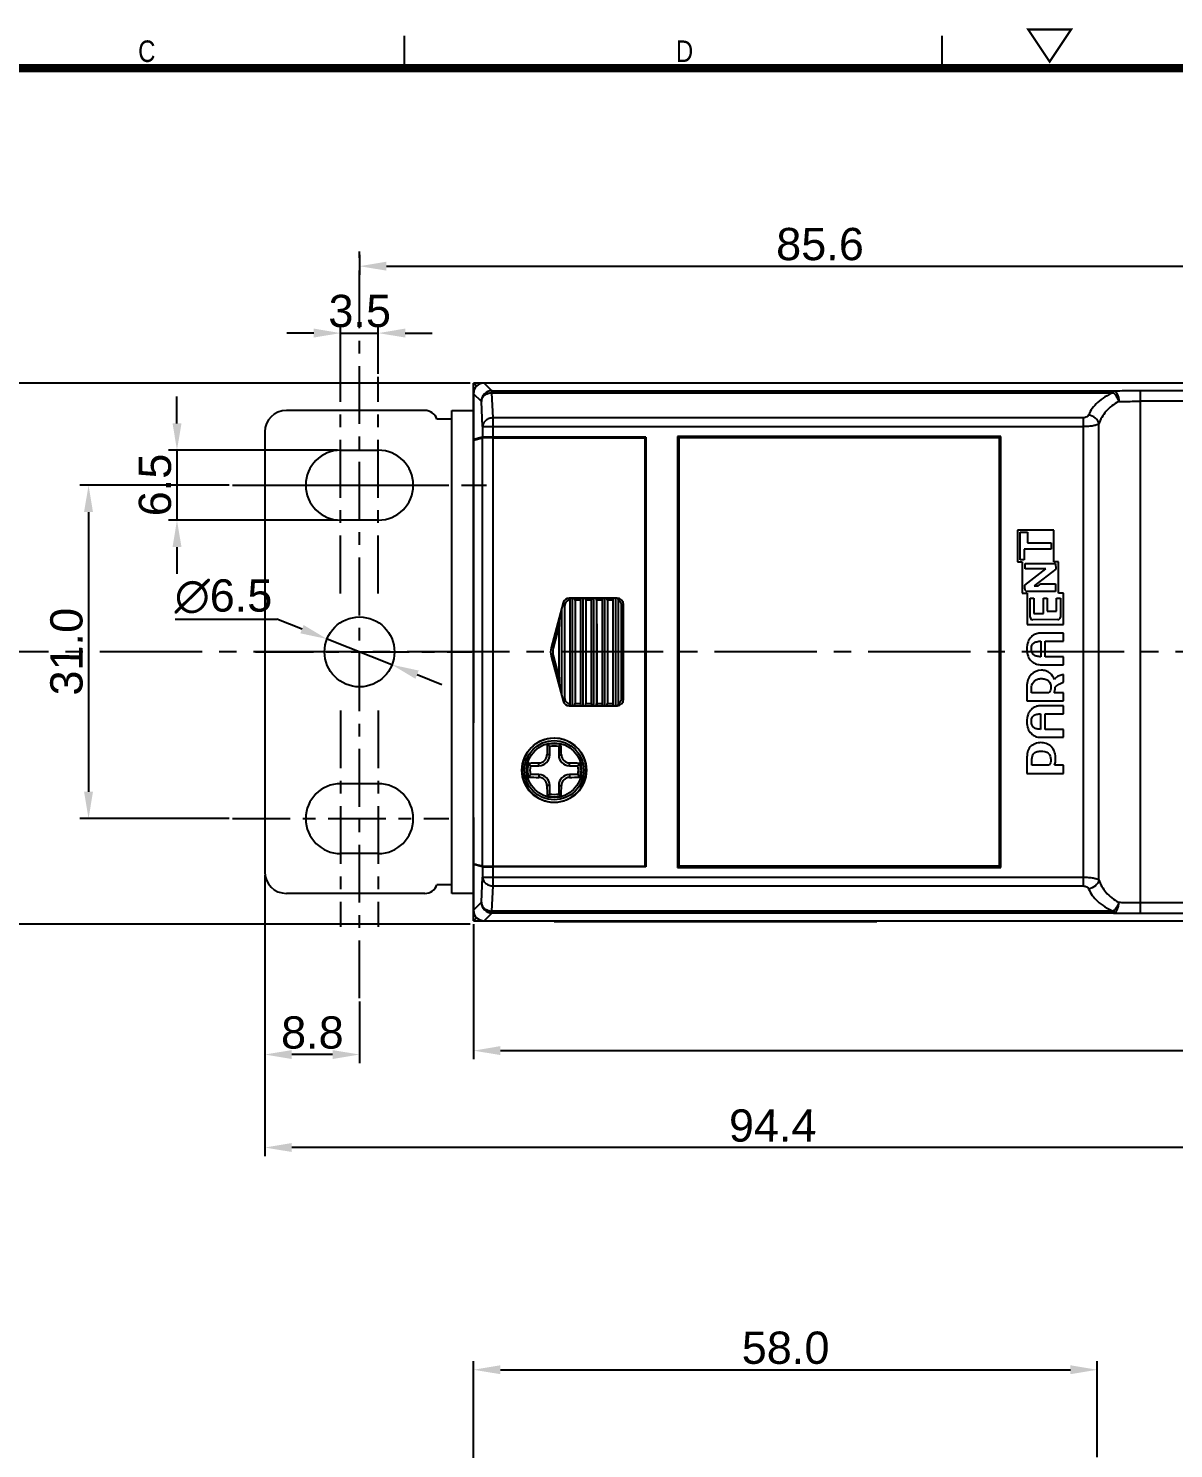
# Model space of a CAD drawing. Extents: x -1638 to -494, y -74 to 314.
# Drawn here: x -1518.9 to -1412.4, y 181.7 to 313.8 of the extents above; entities that cross this region are included whole.
import ezdxf

# ---------------------------------------------------------------- set-up
doc = ezdxf.new("R2010")
doc.units = 0
doc.header["$PDMODE"] = 3
doc.header["$PDSIZE"] = 0.7
doc.linetypes.add('CENTER', pattern=[17.8, 10.75, -2.35, 2.35, -2.35])
doc.linetypes.add('CENTER2', pattern=[28.575, 19.05, -3.175, 3.175, -3.175])
doc.layers.get('0').update_dxf_attribs({"linetype": 'CONTINUOUS'})
doc.layers.get('DEFPOINTS').update_dxf_attribs({"linetype": 'CONTINUOUS'})
for name, color, linetype in [('1', 7, 'CENTER'), ('3', 112, 'CENTER'), ('DIM', 1, 'CONTINUOUS'), ('SU', 7, 'CONTINUOUS')]:
    doc.layers.add(name, color=color, linetype=linetype)
doc.styles.add('OMI-1', font='arial.ttf', dxfattribs={"oblique": 1, "height": 3})
doc.styles.get("Standard").update_dxf_attribs({"font": 'gulim.ttc', "width": 0.8, "height": 2})
doc.dimstyles.new('1', dxfattribs={"dimtxt": 5, "dimasz": 2.5, "dimexe": 0.8, "dimexo": 0.3, "dimgap": 0.5, "dimtad": 1, "dimtoh": 1, "dimdec": 1, "dimzin": 0, "dimtxsty": 'OMI-1', "dimcen": 0, "dimclrd": 256, "dimclre": 256, "dimclrt": 256, "dimazin": 3, "dimtfac": 0.8, "dimtdec": 1, "dimtix": 1, "dimtmove": 0, "dimatfit": 3, "dimtolj": 1, "dimtzin": 0})

# ---------------------------------------------------------------- blocks, each defined once
blk = doc.blocks.new('*D2227')
at = {"layer": 'DEFPOINTS', "color": 0}
for p in [(-1477.51, 230.81), (-1327.51, 230.81), (-1327.51, 218.74)]:
    blk.add_point(p, dxfattribs=at)
at = {"layer": 'DIM'}
for p, q in [((-1477.51, 230.51), (-1477.51, 217.94)), ((-1327.51, 230.51), (-1327.51, 217.94)), ((-1475.01, 218.74), (-1330.01, 218.74))]:
    blk.add_line(p, q, dxfattribs=at)
for points in [[(-1475.01, 219.16), (-1475.01, 218.33), (-1477.51, 218.74)], [(-1330.01, 218.33), (-1330.01, 219.16), (-1327.51, 218.74)]]:
    blk.add_solid(points, dxfattribs=at)
at = {"layer": 'DIM', "insert": (-1402.51, 220.78), "char_height": 3, "attachment_point": 5, "style": 'OMI-1'}
blk.add_mtext('\\A1;150.0', dxfattribs=at)
blk = doc.blocks.new('*D2229')
at = {"layer": 'DEFPOINTS', "color": 0}
for p in [(-1496.91, 235.36), (-1496.91, 209.73), (-1402.51, 209.73)]:
    blk.add_point(p, dxfattribs=at)
at = {"layer": 'DIM'}
for p, q in [((-1496.91, 235.06), (-1496.91, 208.93)), ((-1402.51, 210.03), (-1402.51, 210.53)), ((-1405.01, 209.73), (-1494.41, 209.73))]:
    blk.add_line(p, q, dxfattribs=at)
for points in [[(-1494.41, 210.15), (-1494.41, 209.32), (-1496.91, 209.73)], [(-1405.01, 209.32), (-1405.01, 210.15), (-1402.51, 209.73)]]:
    blk.add_solid(points, dxfattribs=at)
at = {"layer": 'DIM', "insert": (-1449.71, 211.76), "char_height": 3, "attachment_point": 5, "style": 'OMI-1'}
blk.add_mtext('\\A1;94.4', dxfattribs=at)
blk = doc.blocks.new('*D2231')
at = {"layer": 'DEFPOINTS', "color": 0}
for p in [(-1477.51, 280.81), (-1522.65, 230.51), (-1477.51, 230.51)]:
    blk.add_point(p, dxfattribs=at)
at = {"layer": 'DIM'}
for p, q in [((-1477.81, 280.81), (-1523.45, 280.81)), ((-1522.65, 278.31), (-1522.65, 233.01)), ((-1477.81, 230.51), (-1523.45, 230.51))]:
    blk.add_line(p, q, dxfattribs=at)
for points in [[(-1522.24, 278.31), (-1523.07, 278.31), (-1522.65, 280.81)], [(-1523.07, 233.01), (-1522.24, 233.01), (-1522.65, 230.51)]]:
    blk.add_solid(points, dxfattribs=at)
at = {"layer": 'DIM', "insert": (-1524.69, 255.66), "char_height": 3, "attachment_point": 5, "rotation": 90, "style": 'OMI-1'}
blk.add_mtext('\\A1;\\A1;50.0', dxfattribs=at)
blk = doc.blocks.new('*D2234')
at = {"layer": 'DEFPOINTS', "color": 0}
for p in [(-1419.51, 189.07), (-1419.51, 180.63), (-1477.51, 156.13)]:
    blk.add_point(p, dxfattribs=at)
at = {"layer": 'DIM'}
for p, q in [((-1477.51, 156.43), (-1477.51, 189.87)), ((-1475.01, 189.07), (-1422.01, 189.07)), ((-1419.51, 180.93), (-1419.51, 189.87))]:
    blk.add_line(p, q, dxfattribs=at)
for points in [[(-1475.01, 189.49), (-1475.01, 188.66), (-1477.51, 189.07)], [(-1422.01, 188.66), (-1422.01, 189.49), (-1419.51, 189.07)]]:
    blk.add_solid(points, dxfattribs=at)
at = {"layer": 'DIM', "insert": (-1448.51, 191.1), "char_height": 3, "attachment_point": 5, "style": 'OMI-1'}
blk.add_mtext('\\A1;58.0', dxfattribs=at)
blk = doc.blocks.new('*D2244')
at = {"layer": 'DEFPOINTS', "color": 0}
for p in [(-1489.86, 274.56), (-1505.08, 268.06), (-1489.86, 268.06)]:
    blk.add_point(p, dxfattribs=at)
at = {"layer": 'DIM'}
for p, q in [((-1505.08, 277.06), (-1505.08, 279.56)), ((-1490.16, 274.56), (-1505.88, 274.56)), ((-1505.08, 274.56), (-1505.08, 268.06)), ((-1490.16, 268.06), (-1505.88, 268.06)), ((-1505.08, 265.56), (-1505.08, 263.06))]:
    blk.add_line(p, q, dxfattribs=at)
for points in [[(-1505.49, 277.06), (-1504.66, 277.06), (-1505.08, 274.56)], [(-1504.66, 265.56), (-1505.49, 265.56), (-1505.08, 268.06)]]:
    blk.add_solid(points, dxfattribs=at)
at = {"layer": 'DIM', "insert": (-1507.11, 271.31), "char_height": 3, "attachment_point": 5, "rotation": 90, "style": 'OMI-1'}
blk.add_mtext('\\A1;6.5', dxfattribs=at)
blk = doc.blocks.new('*D2245')
at = {"layer": 'DEFPOINTS', "color": 0}
for p in [(-1499.92, 271.31), (-1513.3, 240.31), (-1499.92, 240.31)]:
    blk.add_point(p, dxfattribs=at)
at = {"layer": 'DIM'}
for p, q in [((-1500.22, 271.31), (-1514.1, 271.31)), ((-1513.3, 268.81), (-1513.3, 242.81)), ((-1500.22, 240.31), (-1514.1, 240.31))]:
    blk.add_line(p, q, dxfattribs=at)
for points in [[(-1512.89, 268.81), (-1513.72, 268.81), (-1513.3, 271.31)], [(-1513.72, 242.81), (-1512.89, 242.81), (-1513.3, 240.31)]]:
    blk.add_solid(points, dxfattribs=at)
at = {"layer": 'DIM', "insert": (-1515.34, 255.81), "char_height": 3, "attachment_point": 5, "rotation": 90, "style": 'OMI-1'}
blk.add_mtext('\\A1;31.0', dxfattribs=at)
blk = doc.blocks.new('*D2246')
at = {"layer": 'DEFPOINTS', "color": 0}
for p in [(-1486.36, 285.45), (-1486.36, 281.37), (-1489.86, 280.81)]:
    blk.add_point(p, dxfattribs=at)
at = {"layer": 'DIM'}
for p, q in [((-1492.36, 285.45), (-1494.86, 285.45)), ((-1489.86, 281.11), (-1489.86, 286.25)), ((-1489.86, 285.45), (-1486.36, 285.45)), ((-1486.36, 281.67), (-1486.36, 286.25)), ((-1483.86, 285.45), (-1481.36, 285.45))]:
    blk.add_line(p, q, dxfattribs=at)
for points in [[(-1492.36, 285.04), (-1492.36, 285.87), (-1489.86, 285.45)], [(-1483.86, 285.87), (-1483.86, 285.04), (-1486.36, 285.45)]]:
    blk.add_solid(points, dxfattribs=at)
at = {"layer": 'DIM', "insert": (-1488.11, 287.49), "char_height": 3, "attachment_point": 5, "style": 'OMI-1'}
blk.add_mtext('\\A1;3.5', dxfattribs=at)
blk = doc.blocks.new('*D2247')
at = {"layer": 'DEFPOINTS', "color": 0}
for p in [(-1488.11, 293.03), (-1402.51, 291.67), (-1402.51, 288.12)]:
    blk.add_point(p, dxfattribs=at)
at = {"layer": 'DIM'}
for p, q in [((-1488.11, 292.73), (-1488.11, 290.87)), ((-1402.51, 288.42), (-1402.51, 292.47)), ((-1485.61, 291.67), (-1405.01, 291.67))]:
    blk.add_line(p, q, dxfattribs=at)
for points in [[(-1485.61, 292.09), (-1485.61, 291.26), (-1488.11, 291.67)], [(-1405.01, 291.26), (-1405.01, 292.09), (-1402.51, 291.67)]]:
    blk.add_solid(points, dxfattribs=at)
at = {"layer": 'DIM', "insert": (-1445.31, 293.71), "char_height": 3, "attachment_point": 5, "style": 'OMI-1'}
blk.add_mtext('\\A1;85.6', dxfattribs=at)
blk = doc.blocks.new('*D2249')
at = {"layer": 'DEFPOINTS', "color": 0}
for p in [(-1491.13, 257.01), (-1485.09, 254.62)]:
    blk.add_point(p, dxfattribs=at)
at = {"layer": 'DIM'}
for p, q in [((-1505.25, 258.85), (-1495.78, 258.85)), ((-1493.45, 257.93), (-1495.78, 258.85)), ((-1485.09, 254.62), (-1491.13, 257.01)), ((-1482.76, 253.7), (-1480.44, 252.78))]:
    blk.add_line(p, q, dxfattribs=at)
for points in [[(-1493.61, 257.54), (-1493.3, 258.31), (-1491.13, 257.01)], [(-1482.61, 254.08), (-1482.91, 253.31), (-1485.09, 254.62)]]:
    blk.add_solid(points, dxfattribs=at)
at = {"layer": 'DIM', "insert": (-1500.77, 260.96), "char_height": 3, "attachment_point": 5, "style": 'OMI-1'}
blk.add_mtext('\\A1;∅6.5', dxfattribs=at)
blk = doc.blocks.new('*D2252')
at = {"layer": 'DEFPOINTS', "color": 0}
for p in [(-1488.11, 223.61), (-1496.91, 219.19), (-1496.91, 218.38)]:
    blk.add_point(p, dxfattribs=at)
at = {"layer": 'DIM'}
for p, q in [((-1488.11, 223.31), (-1488.11, 217.58)), ((-1496.91, 218.89), (-1496.91, 217.58)), ((-1490.61, 218.38), (-1494.41, 218.38))]:
    blk.add_line(p, q, dxfattribs=at)
for points in [[(-1494.41, 218.79), (-1494.41, 217.96), (-1496.91, 218.38)], [(-1490.61, 217.96), (-1490.61, 218.79), (-1488.11, 218.38)]]:
    blk.add_solid(points, dxfattribs=at)
at = {"layer": 'DIM', "insert": (-1492.51, 220.41), "char_height": 3, "attachment_point": 5, "style": 'OMI-1'}
blk.add_mtext('\\A1;8.8', dxfattribs=at)

msp = doc.modelspace()

# ---------------------------------------------------------------- linework, layer by layer
for p, q in [((-1483.94, 310.08), (-1483.94, 313.08)), ((-1433.94, 310.08), (-1433.94, 313.08))]:
    msp.add_line(p, q)
at = {"color": 7, "linetype": 'CONTINUOUS'}
for p, q in [((-1477.51, 230.81), (-1477.51, 280.81)), ((-1477.51, 280.81), (-1477.51, 280.81)), ((-1477.22, 280.52), (-1477.51, 280.81)), ((-1475.79, 280.09), (-1476.51, 280.81)), ((-1475.79, 280.09), (-1475.79, 279.91)), ((-1476.78, 279.09), (-1477.51, 279.81)), ((-1476.67, 276.76), (-1476.78, 279.09)), ((-1475.67, 277.58), (-1475.79, 279.91)), ((-1482.04, 278.26), (-1494.91, 278.26)), ((-1479.51, 277.46), (-1480.91, 277.46)), ((-1479.51, 233.36), (-1479.51, 278.26)), ((-1479.51, 278.26), (-1477.51, 278.26)), ((-1475.67, 275.79), (-1475.67, 277.58)), ((-1496.91, 276.26), (-1496.91, 235.36)), ((-1476.67, 276.76), (-1476.67, 275.78)), ((-1476.67, 275.78), (-1477.51, 275.57)), ((-1477.51, 275.51), (-1476.67, 275.72)), ((-1477.25, 275.57), (-1477.51, 275.57)), ((-1476.67, 235.91), (-1476.67, 275.72)), ((-1461.49, 275.79), (-1475.67, 275.79)), ((-1475.67, 235.9), (-1475.67, 275.72)), ((-1475.67, 275.72), (-1461.54, 275.72)), ((-1475.3, 275.72), (-1475.12, 275.77)), ((-1475.12, 275.77), (-1475.12, 275.72)), ((-1474.56, 275.78), (-1474.56, 275.72)), ((-1474.56, 275.72), (-1474.56, 275.78)), ((-1461.54, 235.9), (-1461.54, 275.72)), ((-1461.49, 275.79), (-1461.49, 235.83)), ((-1458.54, 275.84), (-1458.54, 235.78)), ((-1458.54, 275.84), (-1458.5, 275.8)), ((-1458.5, 275.8), (-1458.5, 235.82)), ((-1458.41, 275.71), (-1458.41, 235.91)), ((-1489.86, 274.56), (-1486.36, 274.56)), ((-1461.54, 272.43), (-1461.51, 272.43)), ((-1461.54, 272.13), (-1461.51, 272.13)), ((-1461.51, 271.8), (-1461.54, 271.8)), ((-1486.36, 268.06), (-1489.86, 268.06)), ((-1461.51, 266.82), (-1461.54, 266.82)), ((-1461.51, 266.49), (-1461.54, 266.49)), ((-1461.51, 266.19), (-1461.54, 266.19)), ((-1461.54, 265.04), (-1461.51, 265.04)), ((-1461.54, 263.63), (-1461.51, 263.63)), ((-1461.54, 263.4), (-1461.52, 263.4)), ((-1461.51, 263.63), (-1461.52, 263.4)), ((-1461.54, 261.98), (-1461.52, 261.98)), ((-1461.52, 261.98), (-1461.52, 259.49)), ((-1469.18, 260.37), (-1470.29, 256.2)), ((-1468.98, 260.31), (-1469.08, 260.34)), ((-1468.98, 260.31), (-1469.06, 260.04)), ((-1468.6, 260.61), (-1468.6, 260.81)), ((-1464.16, 260.81), (-1468.6, 260.81)), ((-1468.56, 260.61), (-1468.6, 260.61)), ((-1468.56, 260.61), (-1468.56, 251.01)), ((-1468.31, 250.81), (-1468.31, 260.81)), ((-1468.06, 260.61), (-1468.06, 251.01)), ((-1467.56, 260.61), (-1468.06, 260.61)), ((-1467.56, 260.61), (-1467.56, 251.01)), ((-1467.31, 250.81), (-1467.31, 260.81)), ((-1467.06, 260.61), (-1467.06, 251.01)), ((-1466.56, 260.61), (-1467.06, 260.61)), ((-1466.56, 260.61), (-1466.56, 251.01)), ((-1466.31, 250.81), (-1466.31, 260.81)), ((-1466.06, 260.61), (-1466.06, 251.01)), ((-1465.56, 260.61), (-1466.06, 260.61)), ((-1465.56, 260.61), (-1465.56, 251.01)), ((-1465.31, 250.81), (-1465.31, 260.81)), ((-1465.06, 260.61), (-1465.06, 251.01)), ((-1464.56, 260.61), (-1465.06, 260.61)), ((-1464.56, 260.61), (-1464.56, 251.01)), ((-1464.31, 260.81), (-1464.31, 250.81)), ((-1464.06, 260.6), (-1464.06, 251.02)), ((-1463.76, 251.41), (-1463.76, 260.21)), ((-1463.76, 260.21), (-1463.56, 260.21)), ((-1463.56, 251.41), (-1463.56, 260.21)), ((-1469.31, 251.75), (-1469.31, 259.87)), ((-1469.06, 260.04), (-1469.06, 251.58)), ((-1461.52, 259.49), (-1461.54, 259.49)), ((-1461.54, 259.31), (-1461.51, 259.31)), ((-1461.52, 259.49), (-1461.51, 259.46)), ((-1461.51, 252.16), (-1461.51, 259.46)), ((-1469.56, 258.16), (-1470.1, 256.15)), ((-1469.56, 258.16), (-1469.56, 253.46)), ((-1470.1, 256.15), (-1470.29, 256.2)), ((-1470.1, 255.47), (-1470.29, 255.42)), ((-1470.29, 255.42), (-1469.18, 251.26)), ((-1470.1, 255.47), (-1469.56, 253.46)), ((-1461.54, 252.31), (-1461.51, 252.31)), ((-1468.98, 251.31), (-1469.08, 251.28)), ((-1469.06, 251.58), (-1468.98, 251.31)), ((-1468.6, 251.01), (-1468.6, 250.81)), ((-1468.6, 251.01), (-1468.56, 251.01)), ((-1468.06, 251.01), (-1467.56, 251.01)), ((-1467.06, 251.01), (-1466.56, 251.01)), ((-1466.06, 251.01), (-1465.56, 251.01)), ((-1465.06, 251.01), (-1464.56, 251.01)), ((-1463.76, 251.41), (-1463.56, 251.41)), ((-1461.52, 252.13), (-1461.54, 252.13)), ((-1461.52, 252.13), (-1461.51, 252.16)), ((-1461.52, 252.13), (-1461.52, 249.64)), ((-1468.6, 250.81), (-1464.16, 250.81)), ((-1461.52, 249.64), (-1461.54, 249.64)), ((-1470.42, 246.23), (-1470.42, 247.02)), ((-1469.59, 247.02), (-1469.59, 246.23)), ((-1461.52, 248.23), (-1461.54, 248.23)), ((-1461.51, 248), (-1461.54, 248)), ((-1461.52, 248.23), (-1461.51, 248)), ((-1470.42, 246.23), (-1470.68, 246.23)), ((-1469.59, 246.23), (-1469.34, 246.23)), ((-1461.51, 246.58), (-1461.54, 246.58)), ((-1472.22, 245.23), (-1471.42, 245.23)), ((-1471.42, 244.4), (-1472.22, 244.4)), ((-1471.42, 245.23), (-1471.42, 245.48)), ((-1471.42, 244.4), (-1471.42, 244.14)), ((-1468.59, 245.23), (-1468.59, 245.48)), ((-1468.59, 245.23), (-1467.8, 245.23)), ((-1468.59, 244.4), (-1468.59, 244.14)), ((-1467.8, 244.4), (-1468.59, 244.4)), ((-1461.51, 245.43), (-1461.54, 245.43)), ((-1461.51, 245.13), (-1461.54, 245.13)), ((-1461.51, 244.8), (-1461.54, 244.8)), ((-1486.36, 243.56), (-1489.86, 243.56)), ((-1470.42, 243.4), (-1470.68, 243.4)), ((-1470.42, 242.6), (-1470.42, 243.4)), ((-1469.59, 243.4), (-1469.59, 242.6)), ((-1469.59, 243.4), (-1469.34, 243.4)), ((-1461.51, 239.82), (-1461.54, 239.82)), ((-1461.54, 239.46), (-1461.51, 239.46)), ((-1461.54, 238.97), (-1461.51, 238.97)), ((-1486.36, 237.06), (-1489.86, 237.06)), ((-1477.51, 236.12), (-1476.67, 235.91)), ((-1476.67, 235.84), (-1477.51, 236.05)), ((-1477.25, 236.05), (-1477.51, 236.05)), ((-1476.67, 235.84), (-1476.67, 234.87)), ((-1475.67, 235.9), (-1461.54, 235.9)), ((-1475.67, 234.05), (-1475.67, 235.83)), ((-1461.49, 235.83), (-1475.67, 235.83)), ((-1475.3, 235.9), (-1475.12, 235.85)), ((-1475.12, 235.9), (-1475.12, 235.85)), ((-1474.56, 235.9), (-1474.56, 235.85)), ((-1474.56, 235.9), (-1474.56, 235.85)), ((-1458.54, 235.78), (-1458.5, 235.82)), ((-1479.51, 234.16), (-1480.91, 234.16)), ((-1476.78, 232.53), (-1476.67, 234.87)), ((-1475.79, 231.71), (-1475.67, 234.05)), ((-1482.04, 233.36), (-1494.91, 233.36)), ((-1477.51, 233.36), (-1479.51, 233.36)), ((-1476.78, 232.53), (-1477.51, 231.81)), ((-1477.22, 231.1), (-1477.51, 230.81)), ((-1475.79, 231.53), (-1476.51, 230.81)), ((-1475.79, 231.53), (-1475.79, 231.71)), ((-1477.51, 230.81), (-1477.51, 230.81)), ((-1477.43, 230.89), (-1477.45, 230.87)), ((-1470.01, 230.81), (-1470.01, 230.71)), ((-1440.01, 230.71), (-1470.01, 230.71)), ((-1440.01, 230.81), (-1440.01, 230.71))]:
    msp.add_line(p, q, dxfattribs=at)
for points, const_width in [([(-1423.94, 310.68), (-1421.94, 313.68), (-1425.94, 313.68)], 0.2), ([(-1083.94, 310.08), (-1633.94, 310.08), (-1633.94, -69.92), (-1083.94, -69.92)], 0.8)]:
    msp.add_lwpolyline(points, close=True, dxfattribs=dict(const_width=const_width))
for points in [[(-1477.22, 280.52), (-1477.26, 280.56), (-1477.3, 280.6), (-1477.34, 280.64)], [(-1477.22, 231.1), (-1477.26, 231.06), (-1477.3, 231.02), (-1477.33, 230.99)]]:
    msp.add_lwpolyline(points, dxfattribs=at)
for centre, radius in [((-1488.11, 255.81), 3.25), ((-1470.01, 244.81), 3), ((-1470.01, 244.81), 2.55)]:
    msp.add_circle(centre, radius, dxfattribs=at)
for centre, radius, start, end in [((-1476.51, 279.81), 1, 90, 180), ((-1475.78, 279.09), 1, 90.0858, 179.9142), ((-1494.91, 276.26), 2, 90, 180), ((-1482.04, 277.06), 1.2, 19.4712, 90), ((-1489.86, 271.31), 3.25, 90, 270), ((-1486.36, 271.31), 3.25, 270, 90), ((-1468.6, 260.21), 0.6, 90, 165), ((-1468.6, 260.21), 0.4, 90, 165), ((-1464.16, 260.21), 0.6, 0, 90), ((-1464.16, 260.21), 0.4, 0, 75.5225), ((-1468.84, 255.81), 1.5, 165, 195), ((-1468.84, 255.81), 1.3, 165, 195), ((-1468.6, 251.41), 0.6, 195, 270), ((-1469.3, 251.33), 0.223, 343.9839, 346.8714), ((-1468.6, 251.41), 0.4, 195, 270), ((-1464.16, 251.41), 0.6, 270, 0), ((-1464.16, 251.41), 0.4, 284.4775, 0), ((-1470.01, 244.81), 2.99, 44.4559, 116.0021), ((-1421.03, 244.88), 49.67, 177.3222, 178.4476), ((-1470.01, 244.81), 2.47, 75.0781, 104.9219), ((-1475.2, 241.27), 7.48, 50.3174, 52.4986), ((-1470.01, 244.81), 2.25, 79.3916, 100.6084), ((-1464.82, 241.27), 7.48, 127.5014, 129.6826), ((-1518.43, 244.9), 49.11, 1.5461, 2.6841), ((-1470.01, 244.81), 2.97, 156.2899, 0.8981), ((-1469.98, 244.85), 2.98, 154.7574, 157.0926), ((-1471.42, 246.23), 1, 270, 0), ((-1471.44, 246.25), 0.762, 271.5432, 358.4568), ((-1468.59, 246.23), 1, 180, 270), ((-1468.57, 246.25), 0.762, 181.5432, 268.4568), ((-1470.01, 244.81), 2.47, 165.0781, 194.9219), ((-1470.1, 196.39), 49.11, 91.5461, 92.6841), ((-1466.47, 250), 7.48, 217.5014, 219.6826), ((-1466.47, 239.62), 7.48, 140.3174, 142.4986), ((-1470.01, 244.81), 2.25, 169.3916, 190.6084), ((-1471.42, 243.4), 1, 0, 90), ((-1468.59, 243.4), 1, 90, 180), ((-1469.94, 195.83), 49.67, 87.3222, 88.4476), ((-1473.55, 250), 7.48, 320.3174, 322.4986), ((-1470.01, 244.81), 2.25, 349.3916, 10.6084), ((-1473.55, 239.62), 7.48, 37.5014, 39.6826), ((-1470.01, 244.81), 2.47, 345.0781, 14.9219), ((-1489.86, 240.31), 3.25, 90, 270), ((-1486.36, 240.31), 3.25, 270, 90), ((-1470.08, 293.79), 49.67, 267.3222, 268.4476), ((-1471.44, 243.38), 0.762, 1.5442, 88.4558), ((-1421.59, 244.72), 49.11, 181.5461, 182.6841), ((-1518.98, 244.74), 49.67, 357.3222, 358.4476), ((-1468.57, 243.38), 0.762, 91.5442, 178.4558), ((-1469.92, 293.23), 49.11, 271.5461, 272.6841), ((-1475.2, 248.35), 7.48, 307.5014, 309.6826), ((-1470.01, 244.81), 2.47, 255.0781, 284.9219), ((-1470.01, 244.81), 2.25, 259.3916, 280.6084), ((-1464.82, 248.35), 7.48, 230.3174, 232.4986), ((-1494.91, 235.36), 2, 180, 270), ((-1482.04, 234.56), 1.2, 270, 340.5288), ((-1475.78, 232.54), 1, 180.0858, 269.9142), ((-1476.51, 231.81), 1, 180, 270)]:
    msp.add_arc(centre, radius, start, end, dxfattribs=at)
for centre, major_axis, ratio, start_param, end_param in [((-1476.51, 279.81), (-0.708, 0.708), 0.998783, -0.784789, 0.784789), ((-1475.67, 275.78), (1, 0), 0.008727, 7.853982, 9.389871), ((-1475.67, 275.72), (1, 0), 0.008727, 1.570796, 3.106686), ((-1461.5, 261.98), (0, 2), 0.008727, 0.785398, 1.570796), ((-1469.23, 259.41), (0.107, 0.995), 0.129584, 0.31281, 0.501145), ((-1469.23, 259.41), (0.107, 0.995), 0.129584, -0.875678, -0.353074), ((-1468.39, 260.61), (0, 0.2), 0.8391, 0, 1.570796), ((-1468.23, 260.61), (0, 0.2), 0.8391, -1.570796, 0), ((-1467.39, 260.61), (0, 0.2), 0.8391, 0, 1.570796), ((-1467.23, 260.61), (0, 0.2), 0.8391, -1.570796, 0), ((-1466.39, 260.61), (0, 0.2), 0.8391, 0, 1.570796), ((-1466.23, 260.61), (0, 0.2), 0.8391, -1.570796, 0), ((-1465.39, 260.61), (0, 0.2), 0.8391, 0, 1.570796), ((-1465.23, 260.61), (0, 0.2), 0.8391, -1.570796, 0), ((-1464.39, 260.61), (0, 0.2), 0.8391, 0, 1.570796), ((-1469.39, 258.79), (0.107, 0.995), 0.129584, 0.695119, 2.265915), ((-1469.39, 252.84), (-0.107, 0.995), 0.129584, 0.875678, 2.446474), ((-1469.23, 252.21), (-0.107, 0.995), 0.129584, -3.642738, -3.454403), ((-1469.23, 252.21), (-0.107, 0.995), 0.129584, -2.788519, -2.265915), ((-1468.39, 251.01), (0, 0.2), 0.8391, 1.570796, 3.141593), ((-1468.23, 251.01), (0, 0.2), 0.8391, -3.141593, -1.570796), ((-1467.39, 251.01), (0, 0.2), 0.8391, -4.712389, -3.141593), ((-1467.23, 251.01), (0, 0.2), 0.8391, -3.141593, -1.570796), ((-1466.39, 251.01), (0, 0.2), 0.8391, -4.712389, -3.141593), ((-1466.23, 251.01), (0, 0.2), 0.8391, -3.141593, -1.570796), ((-1465.39, 251.01), (0, 0.2), 0.8391, -4.712389, -3.141593), ((-1465.23, 251.01), (0, 0.2), 0.8391, -3.141593, -1.570796), ((-1464.39, 251.01), (0, 0.2), 0.8391, -4.712389, -3.141593), ((-1461.5, 249.64), (0, 2), 0.008727, -4.712389, -3.926991), ((-1461.53, 246.58), (0, 2), 0.008727, -1.570796, -0.785398), ((-1470.01, 244.85), (0, 2.97), 0.999893, 4.713416, 4.752766), ((-1475.67, 235.91), (1, 0), 0.008727, -3.106686, -1.570796), ((-1475.67, 235.84), (1, 0), 0.008727, 3.176499, 4.712389), ((-1476.51, 231.81), (0.708, 0.708), 0.998783, -3.926382, -2.356803)]:
    msp.add_ellipse(centre, major_axis=major_axis, ratio=ratio, start_param=start_param, end_param=end_param, dxfattribs=at)
for points, knots in [([(-1476.78, 279.09), (-1476.78, 279.2), (-1476.72, 279.42), (-1476.49, 279.69), (-1476.17, 279.86), (-1475.91, 279.91), (-1475.79, 279.91)], [0, 0, 0, 0, 0.226509, 0.468411, 0.728614, 1, 1, 1, 1]), ([(-1475.67, 277.58), (-1475.8, 277.57), (-1476.05, 277.53), (-1476.38, 277.35), (-1476.61, 277.09), (-1476.67, 276.86), (-1476.67, 276.76)], [0, 0, 0, 0, 0.271377, 0.531574, 0.773474, 1, 1, 1, 1]), ([(-1469.08, 260.34), (-1469.09, 260.36), (-1469.1, 260.4), (-1469.13, 260.4), (-1469.15, 260.39), (-1469.16, 260.37), (-1469.16, 260.36)], [0, 0, 0, 0, 0.521393, 0.62516, 0.738542, 1, 1, 1, 1]), ([(-1464.16, 260.79), (-1464.15, 260.79), (-1464.13, 260.78), (-1464.11, 260.76), (-1464.1, 260.75)], [0, 0, 0, 0, 0.234218, 1, 1, 1, 1]), ([(-1464.08, 260.69), (-1464.07, 260.69), (-1464.06, 260.66), (-1464.06, 260.62), (-1464.06, 260.6)], [0, 0, 0, 0, 0.241251, 1, 1, 1, 1]), ([(-1469.16, 251.26), (-1469.16, 251.25), (-1469.15, 251.24), (-1469.14, 251.22), (-1469.11, 251.22), (-1469.1, 251.23), (-1469.1, 251.24)], [0, 0, 0, 0, 0.284291, 0.537272, 0.756197, 1, 1, 1, 1]), ([(-1464.1, 250.88), (-1464.11, 250.87), (-1464.12, 250.85), (-1464.14, 250.84), (-1464.16, 250.83)], [0, 0, 0, 0, 0.268155, 1, 1, 1, 1]), ([(-1464.06, 251.02), (-1464.06, 251.02), (-1464.06, 250.98), (-1464.07, 250.95), (-1464.08, 250.93)], [0, 0, 0, 0, 0.257014, 1, 1, 1, 1]), ([(-1471.32, 247.5), (-1471.63, 247.34), (-1472.17, 246.95), (-1472.55, 246.4), (-1472.68, 246.12)], [0, 0, 0, 0, 0.531098, 1, 1, 1, 1]), ([(-1467.04, 244.97), (-1467.05, 245.31), (-1467.21, 246.02), (-1467.61, 246.63), (-1467.88, 246.9)], [0, 0, 0, 0, 0.469525, 1, 1, 1, 1]), ([(-1476.67, 234.87), (-1476.67, 234.76), (-1476.61, 234.54), (-1476.38, 234.27), (-1476.05, 234.09), (-1475.8, 234.05), (-1475.67, 234.05)], [0, 0, 0, 0, 0.226515, 0.468414, 0.728612, 1, 1, 1, 1]), ([(-1476.78, 232.53), (-1476.78, 232.43), (-1476.72, 232.2), (-1476.49, 231.94), (-1476.17, 231.76), (-1475.91, 231.72), (-1475.79, 231.71)], [0, 0, 0, 0, 0.226515, 0.468416, 0.728614, 1, 1, 1, 1])]:
    msp.add_open_spline(points, degree=3, knots=knots, dxfattribs=at)
for points in [[(-1464.1, 260.75), (-1464.09, 260.73), (-1464.08, 260.71), (-1464.08, 260.69)], [(-1469.1, 251.24), (-1469.09, 251.25), (-1469.09, 251.26), (-1469.08, 251.27)], [(-1464.08, 250.93), (-1464.08, 250.91), (-1464.09, 250.89), (-1464.1, 250.88)]]:
    msp.add_open_spline(points, degree=3, dxfattribs=at)
at = {"layer": '1', "color": 0, "linetype": 'CONTINUOUS'}
for p, q in [((-1387.78, 280.81), (-1477.51, 280.81)), ((-1328.51, 280.81), (-1476.51, 280.81)), ((-1475.79, 280.09), (-1418.01, 280.09)), ((-1418.01, 279.91), (-1418.01, 280.09)), ((-1415.51, 280.11), (-1415.51, 231.51)), ((-1415.51, 280.11), (-1388.4, 280.11)), ((-1475.79, 279.91), (-1418.01, 279.91)), ((-1388.93, 279.11), (-1415.51, 279.11)), ((-1420.8, 277.58), (-1475.67, 277.58)), ((-1420.8, 234.05), (-1420.8, 277.58)), ((-1476.67, 276.76), (-1420.8, 276.76)), ((-1419.36, 234.61), (-1419.36, 277.01)), ((-1428.48, 275.84), (-1458.54, 275.84)), ((-1428.52, 275.8), (-1458.5, 275.8)), ((-1428.61, 275.71), (-1458.41, 275.71)), ((-1428.61, 235.91), (-1428.61, 275.71)), ((-1428.48, 275.84), (-1428.52, 275.8)), ((-1428.52, 235.82), (-1428.52, 275.8)), ((-1428.48, 235.78), (-1428.48, 275.84)), ((-1426.93, 267.12), (-1426.93, 264.2)), ((-1423.56, 267.12), (-1426.93, 267.12)), ((-1426.68, 264.38), (-1426.68, 266.95)), ((-1426.68, 266.95), (-1425.99, 266.95)), ((-1425.99, 266.95), (-1425.99, 265.96)), ((-1423.56, 264.2), (-1423.56, 267.12)), ((-1425.99, 265.96), (-1423.81, 265.95)), ((-1423.81, 265.95), (-1423.81, 265.36)), ((-1426.93, 264.2), (-1426.48, 264.2)), ((-1426.32, 264.38), (-1426.68, 264.38)), ((-1426.48, 264.2), (-1426.48, 261.27)), ((-1426.32, 265.36), (-1426.32, 264.38)), ((-1423.81, 265.36), (-1426.32, 265.36)), ((-1423.11, 264.2), (-1423.56, 264.2)), ((-1423.11, 261.27), (-1423.11, 264.2)), ((-1426.26, 262.03), (-1424.28, 263.52)), ((-1426.22, 263.52), (-1426.22, 264.03)), ((-1426.22, 264.03), (-1423.38, 264.03)), ((-1424.28, 263.52), (-1426.22, 263.52)), ((-1423.37, 263.51), (-1425.37, 261.96)), ((-1423.38, 264.03), (-1423.37, 263.51)), ((-1426.26, 261.68), (-1426.26, 262.03)), ((-1423.38, 261.44), (-1426.02, 261.44)), ((-1425.37, 261.96), (-1425, 261.96)), ((-1425, 261.96), (-1424.77, 262.14)), ((-1424.77, 262.14), (-1423.38, 262.15)), ((-1423.38, 262.15), (-1423.38, 261.44)), ((-1426.48, 261.27), (-1426.03, 261.27)), ((-1426.03, 261.27), (-1426.03, 258.35)), ((-1425.75, 259.04), (-1425.75, 260.82)), ((-1425.75, 260.82), (-1425.4, 260.82)), ((-1425.4, 260.82), (-1425.4, 259.37)), ((-1424.52, 259.37), (-1424.52, 260.82)), ((-1424.52, 260.82), (-1424.17, 260.82)), ((-1424.17, 260.82), (-1424.17, 259.61)), ((-1423.3, 259.61), (-1423.3, 260.82)), ((-1423.3, 260.82), (-1422.94, 260.82)), ((-1422.66, 261.27), (-1423.11, 261.27)), ((-1422.94, 260.82), (-1422.94, 259.05)), ((-1422.66, 258.35), (-1422.66, 261.27)), ((-1423.18, 258.81), (-1425.51, 258.8)), ((-1425.4, 259.37), (-1424.52, 259.37)), ((-1424.17, 259.61), (-1423.3, 259.61)), ((-1426.03, 258.35), (-1422.66, 258.35)), ((-1422.66, 257.55), (-1424.83, 257.55)), ((-1422.66, 256.81), (-1422.66, 257.55)), ((-1424.76, 256.81), (-1424.76, 255.36)), ((-1424.34, 255.36), (-1424.34, 256.81)), ((-1424.34, 256.81), (-1422.66, 256.81)), ((-1422.66, 255.36), (-1424.34, 255.36)), ((-1422.66, 254.62), (-1422.66, 255.36)), ((-1424.83, 254.62), (-1422.66, 254.62)), ((-1422.66, 252.99), (-1422.66, 253.71)), ((-1426.05, 252.61), (-1426.05, 251.25)), ((-1425.62, 252), (-1425.62, 252.59)), ((-1426.05, 251.25), (-1422.66, 251.25)), ((-1424, 252), (-1425.62, 252)), ((-1422.66, 252), (-1423.51, 252)), ((-1422.66, 251.25), (-1422.66, 252)), ((-1422.66, 250.8), (-1424.83, 250.8)), ((-1424.78, 250.06), (-1424.78, 248.61)), ((-1424.34, 248.61), (-1424.34, 250.06)), ((-1424.34, 250.06), (-1422.66, 250.06)), ((-1422.66, 250.06), (-1422.66, 250.8)), ((-1422.66, 248.61), (-1424.34, 248.61)), ((-1422.66, 247.87), (-1422.66, 248.61)), ((-1424.83, 247.87), (-1422.66, 247.87)), ((-1426.05, 245.86), (-1426.05, 244.5)), ((-1425.59, 245.29), (-1425.59, 245.84)), ((-1426.05, 244.5), (-1422.66, 244.5)), ((-1423.99, 245.29), (-1425.59, 245.29)), ((-1422.66, 245.29), (-1423.48, 245.29)), ((-1422.66, 244.5), (-1422.66, 245.29)), ((-1458.54, 235.78), (-1428.48, 235.78)), ((-1458.5, 235.82), (-1428.52, 235.82)), ((-1458.41, 235.91), (-1428.61, 235.91)), ((-1428.48, 235.78), (-1428.52, 235.82)), ((-1476.67, 234.87), (-1420.8, 234.87)), ((-1475.67, 234.05), (-1420.8, 234.05)), ((-1415.51, 232.51), (-1409.39, 232.51)), ((-1418.01, 231.71), (-1475.79, 231.71)), ((-1418.01, 231.53), (-1475.79, 231.53)), ((-1418.01, 231.71), (-1418.01, 231.53)), ((-1415.51, 231.51), (-1410.09, 231.51)), ((-1477.51, 230.81), (-1327.51, 230.81)), ((-1476.51, 230.81), (-1328.51, 230.81))]:
    msp.add_line(p, q, dxfattribs=at)
for centre, start, end in [((-1426.02, 261.68), 180.2374, 270), ((-1425.51, 259.04), 179.9532, 270.0946), ((-1423.18, 259.05), 270.0946, 0.0249)]:
    msp.add_arc(centre, 0.24, start, end, dxfattribs=at)
for points, knots in [([(-1418.01, 280.09), (-1417.81, 280.09), (-1416.98, 280.11), (-1416.15, 280.11), (-1415.51, 280.11)], [0, 0, 0, 0, 0.234602, 1, 1, 1, 1]), ([(-1418.01, 280.09), (-1417.94, 280.08), (-1417.79, 280), (-1417.64, 279.77), (-1417.54, 279.45), (-1417.5, 279.21), (-1417.51, 279.09)], [0, 0, 0, 0, 0.172621, 0.399694, 0.683394, 1, 1, 1, 1]), ([(-1418.01, 279.91), (-1418.55, 279.69), (-1419.48, 279.15), (-1420.14, 278.27), (-1420.32, 277.83)], [0, 0, 0, 0, 0.550519, 1, 1, 1, 1]), ([(-1417.51, 279.09), (-1417.96, 278.86), (-1418.74, 278.27), (-1419.22, 277.43), (-1419.36, 277.01)], [0, 0, 0, 0, 0.535383, 1, 1, 1, 1]), ([(-1417.51, 279.09), (-1417.53, 279.17), (-1417.59, 279.34), (-1417.71, 279.56), (-1417.85, 279.75), (-1417.96, 279.86), (-1418.01, 279.91)], [0, 0, 0, 0, 0.26919, 0.534904, 0.782692, 1, 1, 1, 1]), ([(-1417.51, 279.09), (-1417.35, 279.09), (-1416.68, 279.11), (-1416.02, 279.11), (-1415.51, 279.11)], [0, 0, 0, 0, 0.234606, 1, 1, 1, 1]), ([(-1420.32, 277.83), (-1420.35, 277.76), (-1420.5, 277.62), (-1420.69, 277.58), (-1420.8, 277.58)], [0, 0, 0, 0, 0.425917, 1, 1, 1, 1]), ([(-1419.36, 277.01), (-1419.39, 277.22), (-1419.66, 277.62), (-1420.09, 277.8), (-1420.32, 277.83)], [0, 0, 0, 0, 0.477098, 1, 1, 1, 1]), ([(-1419.36, 277.01), (-1419.41, 276.96), (-1419.59, 276.89), (-1419.92, 276.82), (-1420.33, 276.77), (-1420.64, 276.76), (-1420.8, 276.76)], [0, 0, 0, 0, 0.152701, 0.382959, 0.674443, 1, 1, 1, 1]), ([(-1424.83, 257.55), (-1424.97, 257.55), (-1425.27, 257.49), (-1425.68, 257.22), (-1426.02, 256.73), (-1426.05, 256.31), (-1426.05, 256.08)], [0, 0, 0, 0, 0.203752, 0.42072, 0.676809, 1, 1, 1, 1]), ([(-1424.76, 255.36), (-1424.77, 255.36), (-1424.89, 255.36), (-1425.11, 255.39), (-1425.42, 255.49), (-1425.6, 255.76), (-1425.66, 256.07), (-1425.61, 256.38), (-1425.45, 256.66), (-1425.13, 256.77), (-1424.89, 256.81), (-1424.77, 256.81), (-1424.76, 256.81)], [0, 0, 0, 0, 0.005412, 0.137632, 0.263122, 0.367241, 0.496164, 0.621107, 0.725471, 0.856375, 0.994744, 1, 1, 1, 1]), ([(-1426.05, 256.08), (-1426.05, 255.85), (-1426.02, 255.43), (-1425.68, 254.96), (-1425.27, 254.69), (-1424.97, 254.62), (-1424.83, 254.62)], [0, 0, 0, 0, 0.321075, 0.575157, 0.794226, 1, 1, 1, 1]), ([(-1423.5, 253.26), (-1423.59, 253.47), (-1423.8, 253.81), (-1424.28, 254.07), (-1424.91, 254.15), (-1425.84, 253.8), (-1426.05, 253), (-1426.05, 252.61)], [0, 0, 0, 0, 0.185947, 0.301159, 0.420412, 0.690591, 1, 1, 1, 1]), ([(-1422.66, 253.71), (-1422.73, 253.69), (-1422.92, 253.64), (-1423.23, 253.53), (-1423.41, 253.35), (-1423.5, 253.26)], [0, 0, 0, 0, 0.234098, 0.607658, 1, 1, 1, 1]), ([(-1425.62, 252.59), (-1425.62, 252.78), (-1425.43, 253.08), (-1425.06, 253.3), (-1424.71, 253.35), (-1424.36, 253.3), (-1424.12, 253.21), (-1424.04, 253.12)], [0, 0, 0, 0, 0.29679, 0.462673, 0.630097, 0.821919, 1, 1, 1, 1]), ([(-1424.04, 253.12), (-1423.89, 252.97), (-1423.78, 252.64), (-1423.86, 252.25), (-1423.93, 252.07), (-1424, 252)], [0, 0, 0, 0, 0.537186, 0.751987, 1, 1, 1, 1]), ([(-1423.41, 252.53), (-1423.36, 252.59), (-1423.24, 252.69), (-1423.04, 252.83), (-1422.84, 252.93), (-1422.71, 252.98), (-1422.66, 252.99)], [0, 0, 0, 0, 0.269847, 0.530763, 0.8247, 1, 1, 1, 1]), ([(-1424.83, 250.8), (-1424.97, 250.8), (-1425.27, 250.74), (-1425.68, 250.47), (-1426.02, 249.98), (-1426.05, 249.56), (-1426.05, 249.33)], [0, 0, 0, 0, 0.203752, 0.42072, 0.676809, 1, 1, 1, 1]), ([(-1424.78, 248.61), (-1424.89, 248.61), (-1425.11, 248.64), (-1425.42, 248.74), (-1425.6, 249.01), (-1425.66, 249.32), (-1425.61, 249.63), (-1425.45, 249.91), (-1425.13, 250.02), (-1424.9, 250.06), (-1424.78, 250.06)], [0, 0, 0, 0, 0.133645, 0.260489, 0.36573, 0.496043, 0.622334, 0.727823, 0.860139, 1, 1, 1, 1]), ([(-1426.05, 249.33), (-1426.05, 249.1), (-1426.02, 248.68), (-1425.68, 248.21), (-1425.27, 247.94), (-1424.97, 247.87), (-1424.83, 247.87)], [0, 0, 0, 0, 0.321075, 0.575157, 0.794226, 1, 1, 1, 1]), ([(-1423.48, 245.29), (-1423.46, 245.35), (-1423.4, 245.52), (-1423.37, 245.93), (-1423.43, 246.48), (-1423.73, 247.04), (-1424.24, 247.31), (-1424.76, 247.41), (-1425.3, 247.31), (-1425.78, 247.01), (-1425.95, 246.67), (-1425.99, 246.5)], [0, 0, 0, 0, 0.038516, 0.123069, 0.267536, 0.407145, 0.524686, 0.635509, 0.759664, 0.880465, 1, 1, 1, 1]), ([(-1425.99, 246.5), (-1425.99, 246.5), (-1426.05, 246.29), (-1426.05, 246.07), (-1426.05, 245.86)], [0, 0, 0, 0, 0.008575, 1, 1, 1, 1]), ([(-1425.59, 245.84), (-1425.59, 246.04), (-1425.49, 246.4), (-1425.08, 246.56), (-1424.64, 246.6), (-1424.24, 246.56), (-1424.07, 246.41)], [0, 0, 0, 0, 0.309718, 0.471211, 0.644696, 1, 1, 1, 1]), ([(-1423.83, 245.8), (-1423.83, 245.71), (-1423.84, 245.52), (-1423.93, 245.35), (-1423.99, 245.29)], [0, 0, 0, 0, 0.535119, 1, 1, 1, 1]), ([(-1420.8, 234.87), (-1420.64, 234.87), (-1420.33, 234.85), (-1419.92, 234.81), (-1419.59, 234.73), (-1419.41, 234.66), (-1419.36, 234.61)], [0, 0, 0, 0, 0.325756, 0.617365, 0.847455, 1, 1, 1, 1]), ([(-1420.8, 234.05), (-1420.69, 234.05), (-1420.5, 234.01), (-1420.35, 233.87), (-1420.32, 233.79)], [0, 0, 0, 0, 0.574396, 1, 1, 1, 1]), ([(-1419.36, 234.61), (-1419.39, 234.4), (-1419.66, 234.01), (-1420.09, 233.82), (-1420.32, 233.79)], [0, 0, 0, 0, 0.477098, 1, 1, 1, 1]), ([(-1420.32, 233.79), (-1420.14, 233.35), (-1419.48, 232.48), (-1418.55, 231.93), (-1418.01, 231.71)], [0, 0, 0, 0, 0.449373, 1, 1, 1, 1]), ([(-1419.36, 234.61), (-1419.22, 234.19), (-1418.74, 233.35), (-1417.96, 232.76), (-1417.51, 232.53)], [0, 0, 0, 0, 0.464517, 1, 1, 1, 1]), ([(-1418.01, 231.53), (-1417.94, 231.54), (-1417.79, 231.62), (-1417.64, 231.85), (-1417.54, 232.17), (-1417.5, 232.41), (-1417.51, 232.53)], [0, 0, 0, 0, 0.172617, 0.399689, 0.683391, 1, 1, 1, 1]), ([(-1417.51, 232.53), (-1417.53, 232.45), (-1417.59, 232.29), (-1417.71, 232.06), (-1417.85, 231.87), (-1417.96, 231.76), (-1418.01, 231.71)], [0, 0, 0, 0, 0.269215, 0.53496, 0.782761, 1, 1, 1, 1]), ([(-1417.51, 232.53), (-1417.35, 232.53), (-1416.68, 232.52), (-1416.02, 232.51), (-1415.51, 232.51)], [0, 0, 0, 0, 0.234607, 1, 1, 1, 1]), ([(-1418.01, 231.53), (-1417.81, 231.53), (-1416.98, 231.52), (-1416.15, 231.51), (-1415.51, 231.51)], [0, 0, 0, 0, 0.234604, 1, 1, 1, 1])]:
    msp.add_open_spline(points, degree=3, knots=knots, dxfattribs=at)
for points in [[(-1423.51, 252), (-1423.48, 252.07), (-1423.46, 252.15), (-1423.45, 252.23)], [(-1423.45, 252.23), (-1423.43, 252.33), (-1423.42, 252.43), (-1423.41, 252.53)], [(-1424.07, 246.41), (-1423.91, 246.26), (-1423.83, 246.02), (-1423.83, 245.8)]]:
    msp.add_open_spline(points, degree=3, dxfattribs=at)
at = {"layer": '3', "linetype": 'CENTER', "ltscale": 0.5}
for p, q in [((-1488.11, 223.61), (-1488.11, 293.03)), ((-1489.86, 261.25), (-1489.86, 281.37)), ((-1486.36, 261.25), (-1486.36, 281.37)), ((-1499.92, 271.31), (-1479.8, 271.31)), ((-1496.42, 271.31), (-1476.3, 271.31)), ((-1497.77, 255.81), (-1477.65, 255.81)), ((-1489.86, 250.37), (-1489.86, 230.25)), ((-1486.36, 250.37), (-1486.36, 230.25)), ((-1499.92, 240.31), (-1479.8, 240.31))]:
    msp.add_line(p, q, dxfattribs=at)
at = {"layer": '3', "linetype": 'CENTER2', "ltscale": 0.5}
msp.add_line((-1288.42, 255.81), (-1528.8, 255.81), dxfattribs=at)
at = {"layer": 'SU', "color": 7, "linetype": 'CONTINUOUS'}
for p, q in [((-1477.51, 279.81), (-1477.51, 249.21)), ((-1466.01, 250.81), (-1466.01, 258.41)), ((-1477.51, 240.41), (-1477.51, 231.81))]:
    msp.add_line(p, q, dxfattribs=at)
msp.add_circle((-1470.01, 244.81), 2.75, dxfattribs=at)
for centre, start, end in [((-1476.51, 279.81), 90, 180), ((-1476.51, 231.81), 180, 270)]:
    msp.add_arc(centre, 1, start, end, dxfattribs=at)

# ---------------------------------------------------------------- texts
at = {"width": 0.85}
for s, p in [('C', (-1508.69, 310.66)), ('D', (-1458.69, 310.66))]:
    msp.add_text(s, height=2, dxfattribs=at).set_placement(p)

# ---------------------------------------------------------------- dimensions: what is measured, and where the dimension line sits
at = {"layer": 'DIM'}
for base, p1, p2, picture, middle in [((-1402.51, 291.67), (-1488.11, 293.03), (-1402.51, 288.12), '*D2247', (-1445.31, 293.71)), ((-1486.36, 285.45), (-1489.86, 280.81), (-1486.36, 281.37), '*D2246', (-1488.11, 287.49)), ((-1496.91, 209.73), (-1402.51, 209.73), (-1496.91, 235.36), '*D2229', (-1449.71, 211.76)), ((-1327.51, 218.74), (-1477.51, 230.81), (-1327.51, 230.81), '*D2227', (-1402.51, 220.78)), ((-1496.91, 218.38), (-1488.11, 223.61), (-1496.91, 219.19), '*D2252', (-1492.51, 220.41)), ((-1419.51, 189.07), (-1477.51, 156.13), (-1419.51, 180.63), '*D2234', (-1448.51, 191.1))]:
    dim = msp.add_linear_dim(base=base, p1=p1, p2=p2, dimstyle='1', dxfattribs=at)
    dim.commit()
    dim.dimension.update_dxf_attribs({"geometry": picture, "text_midpoint": middle})
dim = msp.add_linear_dim(base=(-1522.65, 230.51), p1=(-1477.51, 280.81), p2=(-1477.51, 230.51), angle=90, text='\\A1;50.0', dimstyle='1', override={"dimtxsty": 'OMI-1'}, dxfattribs=at)
dim.commit()
dim.dimension.update_dxf_attribs({"geometry": '*D2231', "text_midpoint": (-1524.69, 255.66)})
for base, p1, p2, picture, middle in [((-1505.08, 268.06), (-1489.86, 274.56), (-1489.86, 268.06), '*D2244', (-1507.11, 271.31)), ((-1513.3, 240.31), (-1499.92, 271.31), (-1499.92, 240.31), '*D2245', (-1515.34, 255.81))]:
    dim = msp.add_linear_dim(base=base, p1=p1, p2=p2, angle=90, dimstyle='1', dxfattribs=at)
    dim.commit()
    dim.dimension.update_dxf_attribs({"geometry": picture, "text_midpoint": middle})
dim = msp.add_diameter_dim_2p(p1=(-1485.09, 254.62), p2=(-1491.13, 257.01), dimstyle='1', dxfattribs=at)
dim.commit()
dim.dimension.update_dxf_attribs({"geometry": '*D2249', "text_midpoint": (-1500.77, 260.96)})

doc.saveas('drawing.dxf')
